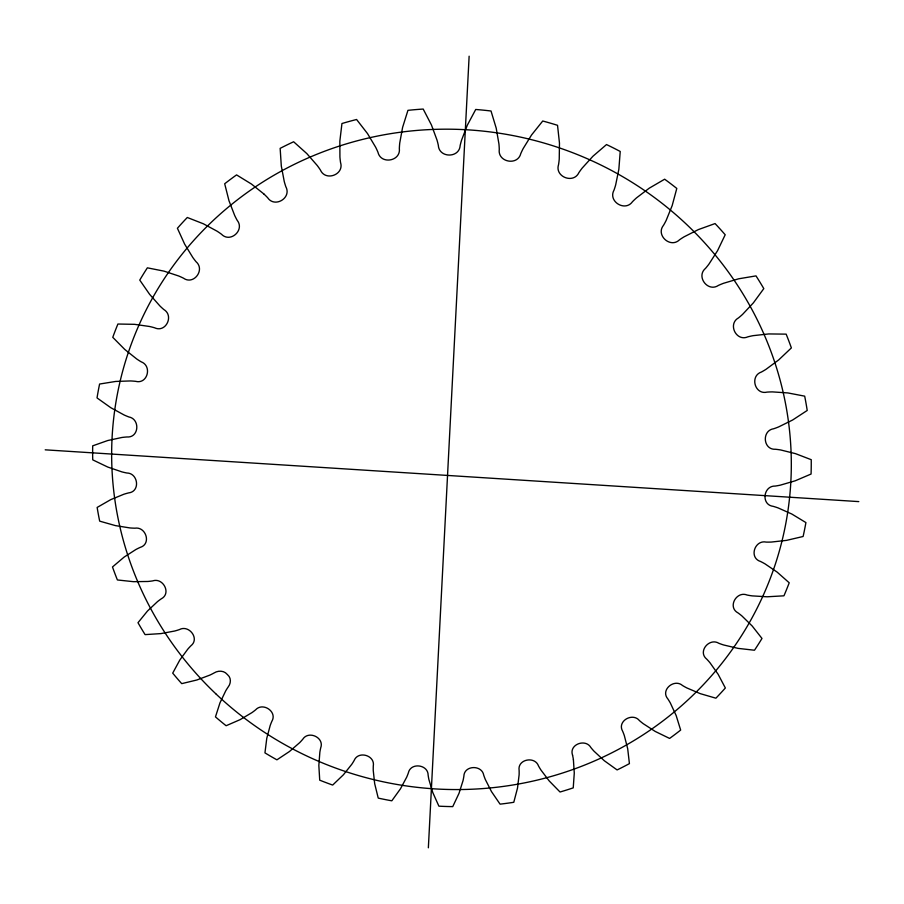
<?xml version="1.0" encoding="UTF-8"?>
<svg xmlns="http://www.w3.org/2000/svg" width="904" height="904" viewBox="0 0 904 904"><rect width="100%" height="100%" fill="white"/><g stroke="black" fill="none" stroke-linecap="round" stroke-linejoin="round"><path stroke-width="1.36" d="M428.36 847.805L469.131 56.195M45.2 449.83L858.8 501.607M263.787 193.897L251.493 184.077L236.565 174.901A359.95 348.503 13.8 0 0 224.689 183.761L228.994 200.778L234.667 215.434A79.586 77.168 61.8 0 0 237.153 220.282C245.052 230.011 230.294 243.345 221.514 234.26A77.834 74.162 47.9 0 0 217.073 231.198L203.389 223.796L187.297 217.491A359.95 348.503 13.8 0 0 177.41 228.26L184.642 244.125L192.778 257.437A79.1 76.23 56.4 0 0 196.055 261.731C205.434 269.754 193.648 285.494 183.455 278.161A77.089 73.055 44.1 0 0 178.596 275.957L164.042 271.143L147.363 267.833A359.95 348.503 13.8 0 0 139.758 280.093L149.601 294.308L159.85 305.891A78.501 75.201 51.8 0 0 163.782 309.507C174.257 315.609 165.839 333.135 154.573 327.779A76.298 71.958 40.6 0 0 149.488 326.48L134.572 324.333L117.904 324.027A359.95 348.503 13.8 0 0 112.774 337.328L124.808 349.486L136.764 359.012A77.812 74.117 47.7 0 0 141.216 361.849C152.38 365.939 147.555 384.539 135.611 381.33A75.518 70.896 37.2 0 0 130.47 380.946L115.712 381.443L99.587 384.042A359.95 348.503 13.8 0 0 97.022 397.918L110.808 407.715L124.051 414.947A77.055 73.009 44 0 0 128.854 416.959C140.301 419.015 139.137 437.943 126.944 436.971A74.761 69.913 34 0 0 121.916 437.479L107.768 440.519L92.694 445.841A359.95 348.503 13.8 0 0 92.728 459.853L107.757 467.052L121.825 471.854A76.275 71.913 40.4 0 0 126.82 472.995C138.21 473.063 140.583 491.64 128.571 492.906A74.049 69.009 30.8 0 0 123.814 494.262L110.717 499.652L97.146 507.438A359.95 348.503 13.8 0 0 99.677 521.145L115.463 525.619L129.905 527.925A75.484 70.862 37.1 0 0 134.933 528.185C145.951 526.377 151.612 543.982 140.21 547.383A73.427 68.229 27.8 0 0 135.86 549.53L124.176 557.045L112.491 566.966A359.95 348.503 13.8 0 0 117.396 579.961L133.442 581.679L147.804 581.475A74.727 69.879 33.8 0 0 152.708 580.888C163.093 577.317 171.658 593.465 161.274 598.821A72.896 67.574 24.8 0 0 157.443 601.668L147.51 611.002L137.996 622.709A359.95 348.503 13.8 0 0 145.081 634.619L160.901 633.602L174.754 631.003A74.026 68.986 30.7 0 0 179.399 629.591C188.925 624.404 199.999 638.699 190.936 645.761A72.467 67.054 21.8 0 0 187.749 649.196L179.806 660.033L172.709 673.13A359.95 348.503 13.8 0 0 181.715 683.639L196.857 680L209.83 675.119A73.405 68.207 27.7 0 0 214.078 672.96C218.135 670.327 224.09 670.452 227.254 674.429M227.627 674.802C231.311 677.808 231.028 683.447 228.203 686.938A72.173 66.693 18.9 0 0 225.729 690.837L219.977 702.826L215.468 716.883A359.95 348.503 13.8 0 0 226.113 725.731L240.159 719.629L251.877 712.668A72.874 67.551 24.7 0 0 255.617 709.832C262.793 701.877 277.584 711.697 271.889 721.245A72.004 66.489 16 0 0 270.194 725.505L266.782 738.263L264.951 752.874A359.95 348.503 13.8 0 0 276.918 759.835L289.495 751.484L299.642 742.67A72.456 67.043 21.7 0 0 302.772 739.246C308.479 730.172 324.536 737.54 320.728 747.8A71.97 66.455 13.1 0 0 319.846 752.286L318.841 765.451L319.722 780.175A359.95 348.503 13.8 0 0 332.672 785.067L343.43 774.751L351.735 764.355A72.162 66.681 18.8 0 0 354.165 760.456C358.233 750.467 375.194 755.269 373.296 765.937A72.071 66.58 10.2 0 0 373.25 770.513L374.685 783.689L378.234 798.108A359.95 348.503 13.8 0 0 391.816 800.808L400.461 788.808L406.698 777.157A72.004 66.489 15.9 0 0 408.359 772.897C410.619 762.241 428.123 764.4 428.134 775.146A72.309 66.862 7.2 0 0 428.937 779.677L432.767 792.492L438.903 806.176A359.95 348.503 13.8 0 0 452.746 806.617L459.029 793.294L463.006 780.717A71.97 66.455 13 0 0 463.865 776.22C464.159 765.179 481.866 764.614 483.719 775.157A72.67 67.303 4.3 0 0 485.346 779.53L491.493 791.599L500.07 804.153A359.95 348.503 13.8 0 0 513.788 802.289L517.517 788.039L519.111 774.886A72.083 66.58 10.1 0 0 519.111 770.276C517.37 759.213 534.874 755.834 538.501 765.925A73.145 67.89 1.3 0 0 540.92 769.993L549.225 780.954L560.028 792.006A359.95 348.503 13.8 0 0 573.238 787.87L574.277 773.078L573.407 759.755M572.56 755.179C568.74 744.433 585.622 738.206 590.922 747.608A73.732 68.614 -1.7 0 0 594.075 751.247L604.335 760.75L617.104 769.937A359.95 348.503 13.8 0 0 629.421 763.62L627.692 748.738L624.336 735.619A72.682 67.314 4.2 0 0 622.641 731.212C616.799 721.189 632.574 712.126 639.444 720.601A74.399 69.45 -4.8 0 0 643.241 723.686L655.208 731.426L669.593 738.432A359.95 348.503 13.8 0 0 680.655 730.07L676.158 715.527L670.361 703.041A73.167 67.913 1.2 0 0 667.864 698.939C660.123 690.023 674.248 678.226 682.554 685.537A75.134 70.399 -8 0 0 686.916 687.967L700.261 693.65L715.9 698.193A359.95 348.503 13.8 0 0 725.347 687.989L718.126 674.271L710.024 662.813A73.755 68.636 -1.8 0 0 706.759 659.152C697.357 651.694 709.278 637.376 718.872 643.298A75.913 71.427 -11.3 0 0 723.675 644.981L738.037 648.371L754.478 650.236A359.95 348.503 13.8 0 0 761.982 638.45L752.196 626.009L741.958 615.986A74.433 69.484 -4.9 0 0 738.014 612.901C727.257 607.217 736.432 590.73 747.111 595.035A76.693 72.512 -14.7 0 0 752.207 595.883L767.168 596.787L783.949 595.815A359.95 348.503 13.8 0 0 789.215 582.786L777.101 572.074L764.987 563.847A75.168 70.433 -8.1 0 0 760.479 561.452C748.727 557.779 754.67 539.631 766.185 542.095A77.473 73.62 -18.4 0 0 771.428 542.05L786.536 540.366L803.114 536.49A359.95 348.503 13.8 0 0 805.916 522.58L791.791 514.014L778.152 507.935A75.936 71.472 -11.4 0 0 773.191 506.342C760.852 504.839 763.225 485.651 775.236 486.069A78.196 74.716 -22.3 0 0 780.468 485.109L795.237 480.792L811.069 474.035A359.95 348.503 13.8 0 0 811.238 459.695L795.509 453.65L780.74 449.977A76.727 72.546 -14.9 0 0 775.496 449.265C762.987 450.011 761.597 430.496 773.711 428.745A78.84 75.778 -26.6 0 0 778.751 426.869L792.684 419.976L807.215 410.461A359.95 348.503 13.8 0 0 804.684 396.155L787.825 392.924L772.411 391.895A77.495 73.653 -18.5 0 0 767.044 392.11C754.795 395.093 749.597 375.996 761.405 372.03A79.382 76.75 -31.6 0 0 766.072 369.273L778.66 359.95L791.373 347.916A359.95 348.503 13.8 0 0 786.152 334.141L768.728 333.938L753.168 335.655A78.219 74.761 -22.4 0 0 747.868 336.83C736.297 341.972 727.46 324.05 738.478 317.903A79.801 77.62 -37.6 0 0 742.613 314.343L753.394 302.84L763.801 288.613A359.95 348.503 13.8 0 0 756.004 275.889L738.624 278.805L723.46 283.314A78.863 75.812 -26.8 0 0 718.409 285.415C707.889 292.568 695.73 276.488 705.538 268.352A80.072 78.332 -45.4 0 0 708.973 264.07L717.527 250.736L725.2 234.769A359.95 348.503 13.8 0 0 715.064 223.57L698.351 229.593L684.147 236.791A79.405 76.783 -31.8 0 0 679.525 239.786C670.418 248.736 655.4 235.096 663.57 225.22A80.207 78.84 -56.5 0 0 666.18 220.373L672.169 205.626L676.791 188.439A359.95 348.503 13.8 0 0 664.655 179.207L649.219 188.201L636.495 197.886A79.812 77.654 -37.8 0 0 632.484 201.682C625.116 212.157 607.77 201.434 613.997 190.179A80.253 79.077 -71.9 0 0 615.669 184.913L618.856 169.274L620.223 151.465A359.95 348.503 13.8 0 0 606.516 144.561L592.934 156.245L582.176 168.099A80.083 78.354 -45.8 0 0 578.922 172.574C573.554 184.246 554.514 176.811 558.559 164.584A80.241 78.998 -88.8 0 0 559.237 159.104L559.474 143.103L557.531 125.306A359.95 348.503 13.8 0 0 542.739 121.012L531.541 134.99L523.145 148.618A80.207 78.851 -57 0 0 520.772 153.612C517.619 166.087 497.55 162.189 499.268 149.442A80.151 78.614 78 0 0 498.929 143.928L496.206 128.142L491.019 111A359.95 348.503 13.8 0 0 475.719 109.474L467.3 125.249L461.571 140.165A80.253 79.077 -72.6 0 0 460.159 145.51C459.368 158.358 438.948 158.121 438.327 145.318A79.947 77.993 68.8 0 0 436.971 139.95L431.423 124.944L423.196 109.056A359.95 348.503 13.8 0 0 407.941 110.344L402.608 127.362L399.737 143.035A80.241 78.987 -89.4 0 0 399.342 148.538C400.935 161.285 380.889 164.743 377.974 152.29A79.608 77.202 62 0 0 375.68 147.273L367.51 133.577L356.583 119.497A359.95 348.503 13.8 0 0 341.949 123.52L339.847 141.148L339.927 157.036A80.151 78.591 77.6 0 0 340.537 162.494C344.447 174.664 325.485 181.704 320.411 170.02A79.123 76.275 56.6 0 0 317.259 165.534L306.818 153.578L293.63 141.77A359.95 348.503 13.8 0 0 280.15 148.358L281.302 165.986L284.251 181.512A79.936 77.97 68.5 0 0 285.845 186.744C291.89 197.897 274.714 208.282 267.663 197.727A78.524 75.247 52 0 0 263.787 193.897M572.56 755.179A72.32 66.873 7.1 0 1 573.407 759.755M215.694 693.684A340.446 329.564 13.8 0 0 781.316 543.699A340.446 329.564 13.8 0 0 357.43 140.741A340.446 329.564 13.8 0 0 215.694 693.684"/></g></svg>
